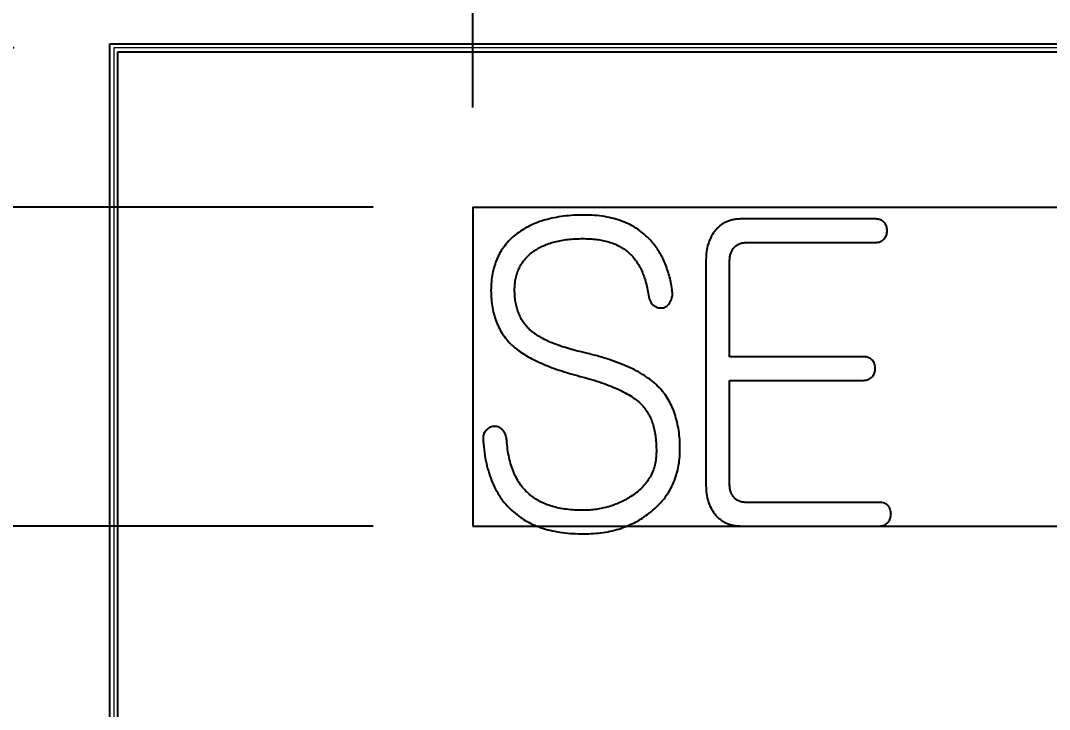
# Model space of a CAD drawing. Header units: inches. Extents: x 0 to 23821, y 0 to 11279.
# Drawn here: x 17466.61 to 17479.52, y 8812.69 to 8821.33 of the extents above; entities that cross this region are included whole.
import ezdxf

# ---------------------------------------------------------------- set-up
doc = ezdxf.new("R2010")
doc.units = ezdxf.units.IN
doc.header["$LTSCALE"] = 10
doc.header["$MEASUREMENT"] = 0
doc.layers.get('Defpoints').update_dxf_attribs({"color": 8})
doc.styles.add('SCI', font='')
doc.styles.get('SCI').set_extended_font_data('Gulim')
doc.dimstyles.new('SCH', dxfattribs={"dimtxt": 2.5, "dimasz": 2, "dimexe": 1.25, "dimexo": 0.625, "dimtad": 1, "dimdec": 8, "dimtxsty": 'SCI', "dimcen": 2.5, "dimclrd": 4, "dimclre": 4, "dimclrt": 7, "dimadec": 8, "dimazin": 2, "dimtfac": 1, "dimtdec": 8, "dimtmove": 0, "dimatfit": 3, "dimfxl": 1, "dimarcsym": 0})

# ---------------------------------------------------------------- blocks, each defined once
blk = doc.blocks.new('A$C264124D8')
at = {"ltscale": 3}
for p, q in [((-11, 4), (11, 4)), ((-11, 4), (-11, 0)), ((-11, 0), (11, 0))]:
    blk.add_line(p, q, dxfattribs=at)
blk = doc.blocks.new('*D1902')
at = {"color": 4, "lineweight": -2, "transparency": 16777216}
for p, q in [((17466.534, 8820.993), (17428.99, 8820.993)), ((17431.49, 8817.993), (17431.49, 8807.993)), ((17466.534, 8804.993), (17428.99, 8804.993))]:
    blk.add_line(p, q, dxfattribs=at)
at = {"color": 4, "transparency": 16777216}
for points in [[(17430.99, 8817.993), (17431.99, 8817.993), (17431.49, 8820.993)], [(17430.99, 8807.993), (17431.99, 8807.993), (17431.49, 8804.993)]]:
    blk.add_solid(points, dxfattribs=at)
at = {"layer": 'Defpoints', "color": 0, "transparency": 16777216}
for p in [(17467.784, 8820.993), (17431.49, 8804.993), (17467.784, 8804.993)]:
    blk.add_point(p, dxfattribs=at)
at = {"color": 7, "transparency": 16777216, "insert": (17427.67, 8812.993), "char_height": 5, "attachment_point": 5, "rotation": 90, "style": 'SCI'}
blk.add_mtext('16', dxfattribs=at)
blk = doc.blocks.new('*D1903')
at = {"color": 4, "lineweight": -2, "transparency": 16777216}
for p, q in [((17467.784, 8822.243), (17467.784, 8850.307)), ((17498.784, 8822.243), (17498.784, 8850.307)), ((17470.784, 8847.807), (17495.784, 8847.807))]:
    blk.add_line(p, q, dxfattribs=at)
at = {"color": 4, "transparency": 16777216}
for points in [[(17470.784, 8848.307), (17470.784, 8847.307), (17467.784, 8847.807)], [(17495.784, 8848.307), (17495.784, 8847.307), (17498.784, 8847.807)]]:
    blk.add_solid(points, dxfattribs=at)
at = {"layer": 'Defpoints', "color": 0, "transparency": 16777216}
for p in [(17498.784, 8847.807), (17467.784, 8820.993), (17498.784, 8820.993)]:
    blk.add_point(p, dxfattribs=at)
at = {"color": 7, "transparency": 16777216, "insert": (17483.284, 8851.627), "char_height": 5, "attachment_point": 5, "style": 'SCI'}
blk.add_mtext('31', dxfattribs=at)
blk = doc.blocks.new('*D1904')
at = {"color": 4, "lineweight": -2, "transparency": 16777216}
for p, q in [((17467.784, 8822.243), (17467.784, 8840.812)), ((17472.284, 8820.243), (17472.284, 8840.812)), ((17464.784, 8838.312), (17449.85, 8838.312)), ((17472.284, 8838.312), (17467.784, 8838.312)), ((17475.284, 8838.312), (17478.284, 8838.312))]:
    blk.add_line(p, q, dxfattribs=at)
at = {"color": 4, "transparency": 16777216}
for points in [[(17464.784, 8838.812), (17464.784, 8837.812), (17467.784, 8838.312)], [(17475.284, 8838.812), (17475.284, 8837.812), (17472.284, 8838.312)]]:
    blk.add_solid(points, dxfattribs=at)
at = {"layer": 'Defpoints', "color": 0, "transparency": 16777216}
for p in [(17472.284, 8838.312), (17467.784, 8820.993), (17472.284, 8818.993)]:
    blk.add_point(p, dxfattribs=at)
at = {"color": 7, "transparency": 16777216, "insert": (17455.817, 8842.438), "char_height": 5, "attachment_point": 5, "style": 'SCI'}
blk.add_mtext('4,5', dxfattribs=at)
blk = doc.blocks.new('*D1905')
at = {"color": 4, "lineweight": -2, "transparency": 16777216}
for p, q in [((17472.284, 8820.243), (17472.284, 8840.812)), ((17494.284, 8820.243), (17494.284, 8840.812)), ((17475.284, 8838.312), (17491.284, 8838.312))]:
    blk.add_line(p, q, dxfattribs=at)
at = {"color": 4, "transparency": 16777216}
for points in [[(17475.284, 8838.812), (17475.284, 8837.812), (17472.284, 8838.312)], [(17491.284, 8838.812), (17491.284, 8837.812), (17494.284, 8838.312)]]:
    blk.add_solid(points, dxfattribs=at)
at = {"layer": 'Defpoints', "color": 0, "transparency": 16777216}
for p in [(17494.284, 8838.312), (17472.284, 8818.993), (17494.284, 8818.993)]:
    blk.add_point(p, dxfattribs=at)
at = {"color": 7, "transparency": 16777216, "insert": (17483.284, 8842.068), "char_height": 5, "attachment_point": 5, "style": 'SCI'}
blk.add_mtext('22', dxfattribs=at)
blk = doc.blocks.new('*D1907')
at = {"color": 4, "lineweight": -2, "transparency": 16777216}
for p, q in [((17443.97, 8823.993), (17443.97, 8832.603)), ((17466.534, 8820.993), (17441.47, 8820.993)), ((17443.97, 8818.993), (17443.97, 8820.993)), ((17471.034, 8818.993), (17441.47, 8818.993)), ((17443.97, 8815.993), (17443.97, 8812.993))]:
    blk.add_line(p, q, dxfattribs=at)
at = {"color": 4, "transparency": 16777216}
for points in [[(17443.47, 8823.993), (17444.47, 8823.993), (17443.97, 8820.993)], [(17443.47, 8815.993), (17444.47, 8815.993), (17443.97, 8818.993)]]:
    blk.add_solid(points, dxfattribs=at)
at = {"layer": 'Defpoints', "color": 0, "transparency": 16777216}
for p in [(17467.784, 8820.993), (17443.97, 8818.993), (17472.284, 8818.993)]:
    blk.add_point(p, dxfattribs=at)
at = {"color": 7, "transparency": 16777216, "insert": (17440.214, 8829.798), "char_height": 5, "attachment_point": 5, "rotation": 90, "style": 'SCI'}
blk.add_mtext('2', dxfattribs=at)
blk = doc.blocks.new('*D1908')
at = {"color": 4, "lineweight": -2, "transparency": 16777216}
for p, q in [((17471.034, 8818.993), (17441.47, 8818.993)), ((17443.97, 8815.993), (17443.97, 8810.493)), ((17471.034, 8807.493), (17441.47, 8807.493))]:
    blk.add_line(p, q, dxfattribs=at)
at = {"color": 4, "transparency": 16777216}
for points in [[(17443.47, 8815.993), (17444.47, 8815.993), (17443.97, 8818.993)], [(17443.47, 8810.493), (17444.47, 8810.493), (17443.97, 8807.493)]]:
    blk.add_solid(points, dxfattribs=at)
at = {"layer": 'Defpoints', "color": 0, "transparency": 16777216}
for p in [(17472.284, 8818.993), (17443.97, 8807.493), (17472.284, 8807.493)]:
    blk.add_point(p, dxfattribs=at)
at = {"color": 7, "transparency": 16777216, "insert": (17439.844, 8813.243), "char_height": 5, "attachment_point": 5, "rotation": 90, "style": 'SCI'}
blk.add_mtext('11,5', dxfattribs=at)
blk = doc.blocks.new('*D1909')
at = {"color": 4, "lineweight": -2, "transparency": 16777216}
for p, q in [((17443.97, 8810.493), (17443.97, 8813.493)), ((17471.034, 8807.493), (17441.47, 8807.493)), ((17443.97, 8807.493), (17443.97, 8804.993)), ((17466.534, 8804.993), (17441.47, 8804.993)), ((17443.97, 8801.993), (17443.97, 8787.206))]:
    blk.add_line(p, q, dxfattribs=at)
at = {"color": 4, "transparency": 16777216}
for points in [[(17443.47, 8810.493), (17444.47, 8810.493), (17443.97, 8807.493)], [(17443.47, 8801.993), (17444.47, 8801.993), (17443.97, 8804.993)]]:
    blk.add_solid(points, dxfattribs=at)
at = {"layer": 'Defpoints', "color": 0, "transparency": 16777216}
for p in [(17472.284, 8807.493), (17443.97, 8804.993), (17467.784, 8804.993)]:
    blk.add_point(p, dxfattribs=at)
at = {"color": 7, "transparency": 16777216, "insert": (17439.848, 8793.1), "char_height": 5, "attachment_point": 5, "rotation": 90, "style": 'SCI'}
blk.add_mtext('2,5', dxfattribs=at)
blk = doc.blocks.new('*D1910')
at = {"color": 4, "lineweight": -2, "transparency": 16777216}
for p, q in [((17471.034, 8818.993), (17453.629, 8818.993)), ((17456.129, 8818.993), (17456.129, 8814.993)), ((17471.034, 8814.993), (17453.629, 8814.993))]:
    blk.add_line(p, q, dxfattribs=at)
at = {"layer": 'Defpoints', "color": 0, "transparency": 16777216}
for p in [(17472.284, 8818.993), (17456.129, 8814.993), (17472.284, 8814.993)]:
    blk.add_point(p, dxfattribs=at)
at = {"color": 7, "transparency": 16777216, "insert": (17452.312, 8816.993), "char_height": 5, "attachment_point": 5, "rotation": 90, "style": 'SCI'}
blk.add_mtext('4', dxfattribs=at)

msp = doc.modelspace()

# ---------------------------------------------------------------- linework, layer by layer
for p, q in [((17467.73390726, 8821.04337286), (17498.83390674, 8821.04337286)), ((17467.73390726, 8804.94337227), (17467.73390726, 8821.04337286)), ((17467.83390709, 8805.0433721), (17467.83390709, 8820.94337303)), ((17467.83390709, 8820.94337303), (17498.73390691, 8820.94337303)), ((17477.33628111, 8818.84522434), (17475.64800981, 8818.84522434)), ((17475.70742353, 8818.54892826), (17477.33705271, 8818.54892826)), ((17475.20819459, 8818.33750825), (17475.20819459, 8815.49568731)), ((17475.50449114, 8817.11682934), (17475.50449114, 8818.31127383)), ((17477.18350323, 8817.11682934), (17475.50449114, 8817.11682934)), ((17475.50449114, 8815.51652077), (17475.50449114, 8816.82053302)), ((17475.50449114, 8816.82053302), (17477.18350323, 8816.82053302)), ((17477.38257762, 8815.28966875), (17475.70588033, 8815.28966875)), ((17475.64492341, 8814.99337266), (17477.38180602, 8814.99337266))]:
    msp.add_line(p, q)
at = {"color": 30, "linetype": 'Continuous', "lineweight": 0}
for p, q in [((17498.783907, 8820.99337257), (17467.783907, 8820.99337257)), ((17467.783907, 8820.99337257), (17467.783907, 8804.99337257))]:
    msp.add_line(p, q, dxfattribs=at)
for points, knots in [([(17473.6801083, 8818.89460714), (17473.63584213, 8818.89390917), (17473.54946657, 8818.89254725), (17473.42341535, 8818.88071448), (17473.30469201, 8818.86193145), (17473.19328125, 8818.83461325), (17473.089026, 8818.8003318), (17472.99203014, 8818.75747785), (17472.90173779, 8818.70792244), (17472.84739114, 8818.66761033), (17472.8205404, 8818.64769355)], [0, 0, 0, 0, 0.1457396018, 0.2843783043, 0.4165184912, 0.54120953, 0.6617348304, 0.7774006732, 0.8900216062, 1, 1, 1, 1]), ([(17474.51267003, 8818.57747751), (17474.48775815, 8818.6027646), (17474.43798685, 8818.65328555), (17474.35319235, 8818.71855011), (17474.2596288, 8818.77242205), (17474.15889534, 8818.81750459), (17474.05017014, 8818.85223349), (17473.93377841, 8818.87636258), (17473.80968029, 8818.89261572), (17473.72414484, 8818.89393033), (17473.6801083, 8818.89460714)], [0, 0, 0, 0, 0.115926022, 0.2316079504, 0.348393359, 0.4680598396, 0.5916796258, 0.7206130496, 0.8561621389, 1, 1, 1, 1]), ([(17475.64800953, 8818.84522442), (17475.63074157, 8818.84488347), (17475.59704974, 8818.84421823), (17475.54796677, 8818.83598507), (17475.50158625, 8818.82390597), (17475.45810685, 8818.80677117), (17475.41735168, 8818.78521952), (17475.38033645, 8818.75752979), (17475.34494505, 8818.72611432), (17475.32488713, 8818.70124758), (17475.3146762, 8818.68858862)], [0, 0, 0, 0, 0.1353285519, 0.2640418902, 0.3893410682, 0.5107453473, 0.6299156238, 0.7497842529, 0.8726221624, 1, 1, 1, 1]), ([(17477.44276262, 8818.80278615), (17477.43555574, 8818.80931222), (17477.4214115, 8818.82212031), (17477.39544414, 8818.83540606), (17477.366971, 8818.84436632), (17477.34664125, 8818.84493475), (17477.33628114, 8818.84522442)], [0, 0, 0, 0, 0.24669210928, 0.48415879791, 0.73712556319, 1, 1, 1, 1]), ([(17477.47979966, 8818.69707627), (17477.47844249, 8818.71698269), (17477.47580428, 8818.75567902), (17477.45356259, 8818.78738875), (17477.44276262, 8818.80278615)], [0, 0, 0, 0, 0.51442670397, 1, 1, 1, 1]), ([(17472.8205404, 8818.64769355), (17472.79573514, 8818.62646954), (17472.74664278, 8818.58446487), (17472.68459243, 8818.51081995), (17472.63038687, 8818.43271573), (17472.58723847, 8818.34764371), (17472.55285124, 8818.25693142), (17472.52943296, 8818.15969968), (17472.51414838, 8818.05661544), (17472.51266061, 8817.98571398), (17472.51189842, 8817.94939109)], [0, 0, 0, 0, 0.1236476944, 0.2447124659, 0.3640548081, 0.483616299, 0.6055741448, 0.7312264794, 0.8623070535, 1, 1, 1, 1]), ([(17473.04662064, 8818.44013183), (17473.06593775, 8818.45286197), (17473.10524517, 8818.47876592), (17473.1696742, 8818.51104849), (17473.23958019, 8818.53787035), (17473.31433427, 8818.56031838), (17473.3944033, 8818.57707786), (17473.47945174, 8818.58924466), (17473.56987207, 8818.59729039), (17473.63199359, 8818.59796454), (17473.6639046, 8818.59831084)], [0, 0, 0, 0, 0.1071811784, 0.2180976892, 0.3332406168, 0.4539593807, 0.5795442603, 0.7120857346, 0.8521022396, 1, 1, 1, 1]), ([(17473.6639046, 8818.59831084), (17473.6935015, 8818.59795664), (17473.75100317, 8818.59726849), (17473.83479903, 8818.58934853), (17473.91354099, 8818.57656216), (17473.98700111, 8818.55789674), (17474.05557982, 8818.53486098), (17474.11897985, 8818.50634428), (17474.17762426, 8818.47238329), (17474.21279467, 8818.44516338), (17474.23026262, 8818.43164417)], [0, 0, 0, 0, 0.1473758869, 0.2863258305, 0.4187998305, 0.5443273947, 0.6634346579, 0.7786832522, 0.8900794803, 1, 1, 1, 1]), ([(17475.3146762, 8818.68858862), (17475.2982517, 8818.66417371), (17475.26495369, 8818.61467646), (17475.23279764, 8818.52905887), (17475.2118969, 8818.43600108), (17475.20945622, 8818.37106932), (17475.20819472, 8818.33750837)], [0, 0, 0, 0, 0.23597163709, 0.47839424409, 0.73040025339, 1, 1, 1, 1]), ([(17477.33705274, 8818.54892812), (17477.34743798, 8818.54944249), (17477.36762663, 8818.55044241), (17477.39601417, 8818.56060372), (17477.42234029, 8818.57478668), (17477.4359071, 8818.58938889), (17477.44276262, 8818.59676763)], [0, 0, 0, 0, 0.259145983, 0.5037733547, 0.7492486574, 1, 1, 1, 1]), ([(17477.44276262, 8818.59676763), (17477.45356492, 8818.61162754), (17477.47533157, 8818.64157029), (17477.47830292, 8818.67848267), (17477.47979966, 8818.69707627)], [0, 0, 0, 0, 0.4962774597, 1, 1, 1, 1]), ([(17474.78350336, 8817.95787874), (17474.77855668, 8817.98934389), (17474.76888047, 8818.05089288), (17474.74688654, 8818.14031494), (17474.71989664, 8818.22470204), (17474.6890078, 8818.30508952), (17474.65307501, 8818.38070069), (17474.61092255, 8818.451048), (17474.56486532, 8818.51716477), (17474.53000662, 8818.55744471), (17474.51267003, 8818.57747751)], [0, 0, 0, 0, 0.1391617292, 0.2722142608, 0.4019779499, 0.5261888251, 0.6483687002, 0.7673203347, 0.8842793027, 1, 1, 1, 1]), ([(17475.50449102, 8818.3112738), (17475.5050987, 8818.32726082), (17475.50626459, 8818.35793314), (17475.51469078, 8818.40172088), (17475.52916193, 8818.4410352), (17475.54368906, 8818.46375345), (17475.55078731, 8818.47485405)], [0, 0, 0, 0, 0.2776151257, 0.5326257953, 0.7716315739, 1, 1, 1, 1]), ([(17475.55078731, 8818.47485405), (17475.56027024, 8818.4862513), (17475.57897856, 8818.5087363), (17475.61693407, 8818.53222972), (17475.66036775, 8818.54657068), (17475.69135809, 8818.54812328), (17475.70742311, 8818.54892812)], [0, 0, 0, 0, 0.24574049209, 0.48480736326, 0.73293012727, 1, 1, 1, 1]), ([(17472.80819472, 8817.95402072), (17472.80897412, 8817.97977526), (17472.81049333, 8818.02997558), (17472.8211595, 8818.10281715), (17472.83992897, 8818.17092306), (17472.86608271, 8818.23460039), (17472.9004828, 8818.29346236), (17472.94139888, 8818.34811166), (17472.99078975, 8818.39706303), (17473.02778214, 8818.42559952), (17473.04662064, 8818.44013183)], [0, 0, 0, 0, 0.1369041493, 0.2668511874, 0.3902525527, 0.5116298685, 0.6317063437, 0.7517594615, 0.8735826515, 1, 1, 1, 1]), ([(17474.23026262, 8818.43164417), (17474.24656716, 8818.41655829), (17474.27937326, 8818.38620422), (17474.32283439, 8818.33342485), (17474.36234875, 8818.27501828), (17474.3959873, 8818.20937333), (17474.4261212, 8818.13852594), (17474.45166818, 8818.06138575), (17474.47249828, 8817.97805851), (17474.48221145, 8817.91989289), (17474.48720706, 8817.88997751)], [0, 0, 0, 0, 0.1087397353, 0.2187935278, 0.3341466481, 0.4536591225, 0.5795977987, 0.7111199878, 0.8514250414, 1, 1, 1, 1]), ([(17472.9926083, 8817.46250837), (17472.97780151, 8817.47732756), (17472.94803213, 8817.5071219), (17472.91068486, 8817.55832841), (17472.87873468, 8817.61336835), (17472.8530036, 8817.67297909), (17472.83330559, 8817.73694566), (17472.81838646, 8817.80529715), (17472.81007218, 8817.87819835), (17472.80883208, 8817.92828033), (17472.80819472, 8817.95402072)], [0, 0, 0, 0, 0.1161879431, 0.2335985831, 0.3507047457, 0.4690499781, 0.593282403, 0.7218723465, 0.8570521414, 1, 1, 1, 1]), ([(17474.75572558, 8817.79661331), (17474.76225776, 8817.80741582), (17474.77571026, 8817.82966273), (17474.78440201, 8817.86921501), (17474.7890787, 8817.9123544), (17474.78542435, 8817.9421933), (17474.78350336, 8817.95787874)], [0, 0, 0, 0, 0.2248689552, 0.4630997303, 0.7177672136, 1, 1, 1, 1]), ([(17472.51189842, 8817.94939109), (17472.51275697, 8817.9118003), (17472.51442739, 8817.83866283), (17472.52828094, 8817.73205012), (17472.55258807, 8817.63222491), (17472.58454226, 8817.53789624), (17472.62738793, 8817.45065052), (17472.67868694, 8817.36934434), (17472.73963861, 8817.29464225), (17472.78730057, 8817.2512939), (17472.81128114, 8817.22948368)], [0, 0, 0, 0, 0.139947759, 0.2722855114, 0.3993510192, 0.522020008, 0.6423829334, 0.7603519843, 0.8794238809, 1, 1, 1, 1]), ([(17474.48720706, 8817.88997751), (17474.48887598, 8817.87667899), (17474.49203497, 8817.85150701), (17474.50666121, 8817.81788025), (17474.52237722, 8817.78713262), (17474.53914991, 8817.77227751), (17474.54739225, 8817.76497751)], [0, 0, 0, 0, 0.2809041173, 0.5317070258, 0.7698743805, 1, 1, 1, 1]), ([(17474.54739225, 8817.76497751), (17474.5559493, 8817.75875942), (17474.57252869, 8817.74671179), (17474.60012117, 8817.73395724), (17474.62914246, 8817.72740397), (17474.64870393, 8817.72827548), (17474.65850336, 8817.72871207)], [0, 0, 0, 0, 0.264170228, 0.5118334095, 0.7554500857, 1, 1, 1, 1]), ([(17474.65850336, 8817.72871207), (17474.66871427, 8817.73076217), (17474.68902524, 8817.7348401), (17474.71571725, 8817.7499284), (17474.73903557, 8817.77022061), (17474.74997427, 8817.78751849), (17474.75572558, 8817.79661331)], [0, 0, 0, 0, 0.2528359113, 0.5029273602, 0.738650788, 1, 1, 1, 1]), ([(17473.68859595, 8817.16621207), (17473.64838004, 8817.17563207), (17473.57066291, 8817.19383617), (17473.45967303, 8817.22592037), (17473.35746286, 8817.25819477), (17473.26583422, 8817.29487029), (17473.18304264, 8817.33214882), (17473.11078728, 8817.37345861), (17473.04650088, 8817.41498168), (17473.0100189, 8817.44715434), (17472.9926083, 8817.46250837)], [0, 0, 0, 0, 0.1620814337, 0.3132218308, 0.4533632379, 0.5825197037, 0.7004027183, 0.8093362439, 0.9090079399, 1, 1, 1, 1]), ([(17472.81128114, 8817.22948368), (17472.83388717, 8817.21185065), (17472.88075711, 8817.17529141), (17472.95969935, 8817.12625884), (17473.04784665, 8817.07843152), (17473.14576165, 8817.03237894), (17473.25339963, 8816.98832147), (17473.37101681, 8816.94701315), (17473.4981538, 8816.90689052), (17473.58666064, 8816.88248969), (17473.63226879, 8816.86991578)], [0, 0, 0, 0, 0.09524100448, 0.19746680848, 0.30841216241, 0.42849767405, 0.55693872661, 0.69484744499, 0.8427528958, 1, 1, 1, 1]), ([(17474.61992311, 8816.73179849), (17474.59576102, 8816.75530985), (17474.54586909, 8816.8038581), (17474.45785551, 8816.86694178), (17474.35990605, 8816.92846241), (17474.24894741, 8816.98456746), (17474.12576919, 8817.03558574), (17473.99137597, 8817.08460019), (17473.84438117, 8817.12833116), (17473.74169874, 8817.15329954), (17473.68859595, 8817.16621207)], [0, 0, 0, 0, 0.0970515835, 0.2004003155, 0.3112841458, 0.4303150786, 0.5582310121, 0.6954245996, 0.8424871445, 1, 1, 1, 1]), ([(17477.29461447, 8817.07439109), (17477.2874368, 8817.08097436), (17477.2730109, 8817.09420563), (17477.24585267, 8817.10678097), (17477.21602107, 8817.11616097), (17477.19464807, 8817.11660028), (17477.18350336, 8817.11682936)], [0, 0, 0, 0, 0.2377644342, 0.4778664963, 0.7277393849, 1, 1, 1, 1]), ([(17477.33165151, 8816.96868121), (17477.33029434, 8816.98858763), (17477.32765614, 8817.02728395), (17477.30541444, 8817.05899369), (17477.29461447, 8817.07439109)], [0, 0, 0, 0, 0.514426704, 1, 1, 1, 1]), ([(17477.29461447, 8816.86837257), (17477.30541677, 8816.88323248), (17477.32718342, 8816.91317523), (17477.33015477, 8816.95008761), (17477.33165151, 8816.96868121)], [0, 0, 0, 0, 0.4962774597, 1, 1, 1, 1]), ([(17473.63226879, 8816.86991578), (17473.67943641, 8816.85714372), (17473.77010566, 8816.83259227), (17473.89939827, 8816.79162578), (17474.01658083, 8816.74902608), (17474.12137694, 8816.70325879), (17474.21432925, 8816.65594772), (17474.29465077, 8816.60563638), (17474.36402371, 8816.55461807), (17474.40200382, 8816.51573425), (17474.42007743, 8816.49723059)], [0, 0, 0, 0, 0.16617225417, 0.31942918045, 0.46112172044, 0.58999265249, 0.70814030635, 0.81541651736, 0.91216219214, 1, 1, 1, 1]), ([(17477.18350336, 8816.82053306), (17477.1946551, 8816.82103337), (17477.21609714, 8816.82199533), (17477.24609675, 8816.83201953), (17477.27336934, 8816.8463648), (17477.28749235, 8816.86099478), (17477.29461447, 8816.86837257)], [0, 0, 0, 0, 0.2672258799, 0.5138095695, 0.7548178078, 1, 1, 1, 1]), ([(17474.88226879, 8815.95710714), (17474.8816143, 8815.99777467), (17474.88033936, 8816.07699442), (17474.86798323, 8816.19214859), (17474.84684594, 8816.30015681), (17474.81915348, 8816.40128741), (17474.78128435, 8816.49479384), (17474.7369308, 8816.58159786), (17474.68350139, 8816.66138246), (17474.64108873, 8816.70835654), (17474.61992311, 8816.73179849)], [0, 0, 0, 0, 0.1454469999, 0.2833285631, 0.4136114933, 0.538858697, 0.657774773, 0.7738228959, 0.8871285381, 1, 1, 1, 1]), ([(17474.42007743, 8816.49723059), (17474.43333838, 8816.48106231), (17474.46037694, 8816.44809579), (17474.49414662, 8816.39198994), (17474.52280566, 8816.32987844), (17474.54576232, 8816.26121636), (17474.56427311, 8816.18641789), (17474.57711206, 8816.10510922), (17474.58495226, 8816.01744867), (17474.58562424, 8815.95686754), (17474.5859725, 8815.92547133)], [0, 0, 0, 0, 0.10300272879, 0.21001865231, 0.32180556643, 0.43971967878, 0.56645055613, 0.70135196772, 0.84522546723, 1, 1, 1, 1]), ([(17472.45171324, 8816.19553306), (17472.44454137, 8816.18657283), (17472.43020127, 8816.16865691), (17472.41709495, 8816.13560894), (17472.41086395, 8816.09904651), (17472.4123598, 8816.07363644), (17472.41313299, 8816.0605022)], [0, 0, 0, 0, 0.2368666301, 0.4736131149, 0.7279153305, 1, 1, 1, 1]), ([(17472.54662064, 8816.24260096), (17472.52835901, 8816.23926313), (17472.49219834, 8816.23265374), (17472.46511775, 8816.20782362), (17472.45171324, 8816.19553306)], [0, 0, 0, 0, 0.5050138047, 1, 1, 1, 1]), ([(17472.65233052, 8816.20633553), (17472.64483026, 8816.21255696), (17472.63023151, 8816.22466655), (17472.60463401, 8816.23762793), (17472.57623543, 8816.24394463), (17472.55667457, 8816.24305712), (17472.54662064, 8816.24260096)], [0, 0, 0, 0, 0.2529290684, 0.4923089318, 0.7390560471, 1, 1, 1, 1]), ([(17472.70942929, 8816.07053306), (17472.70748236, 8816.0844907), (17472.70374697, 8816.11126995), (17472.69255965, 8816.14859911), (17472.67523906, 8816.18056195), (17472.65987504, 8816.19784746), (17472.65233052, 8816.20633553)], [0, 0, 0, 0, 0.2811317033, 0.5393820226, 0.7738131682, 1, 1, 1, 1]), ([(17472.41313299, 8816.0605022), (17472.41788855, 8816.01181368), (17472.42714225, 8815.91707218), (17472.45131071, 8815.78031684), (17472.48646616, 8815.6537537), (17472.52945268, 8815.53692137), (17472.58085722, 8815.42922137), (17472.64325064, 8815.33268638), (17472.71321266, 8815.24468122), (17472.76788088, 8815.19485689), (17472.79507743, 8815.1700701)], [0, 0, 0, 0, 0.1475087321, 0.2870326902, 0.4182010131, 0.5431265948, 0.6621219902, 0.7772416422, 0.8891813101, 1, 1, 1, 1]), ([(17472.99646632, 8815.3884343), (17472.97585092, 8815.40693033), (17472.9342437, 8815.44426012), (17472.88136174, 8815.51087714), (17472.83449733, 8815.58472289), (17472.79559927, 8815.66681296), (17472.76284304, 8815.75639078), (17472.73782853, 8815.85386882), (17472.71902998, 8815.95936829), (17472.71270082, 8816.03265249), (17472.70942929, 8816.07053306)], [0, 0, 0, 0, 0.1090956283, 0.220183224, 0.3341935334, 0.4535509475, 0.5777775937, 0.7099392165, 0.8500677413, 1, 1, 1, 1]), ([(17474.5859725, 8815.92547133), (17474.58524944, 8815.89658737), (17474.58382464, 8815.83967119), (17474.56763066, 8815.75704592), (17474.54305856, 8815.67885478), (17474.50807088, 8815.60536181), (17474.46180953, 8815.5374272), (17474.4068167, 8815.47353173), (17474.34104265, 8815.41518758), (17474.29186113, 8815.38123281), (17474.26652805, 8815.36374294)], [0, 0, 0, 0, 0.12791018908, 0.25204845376, 0.37178712176, 0.49063726986, 0.61146260132, 0.73516006251, 0.86358269605, 1, 1, 1, 1]), ([(17474.51884287, 8815.17238491), (17474.54771978, 8815.19723349), (17474.60464693, 8815.24621928), (17474.67891696, 8815.32944016), (17474.74209004, 8815.4186338), (17474.7931718, 8815.51445719), (17474.83371387, 8815.61606537), (17474.8621726, 8815.72434903), (17474.87946404, 8815.83874714), (17474.88132263, 8815.91717929), (17474.88226879, 8815.95710714)], [0, 0, 0, 0, 0.1274058944, 0.2511644561, 0.372262339, 0.4924355744, 0.6137749716, 0.7376083706, 0.8664230027, 1, 1, 1, 1]), ([(17475.55001571, 8815.36219973), (17475.54288543, 8815.37302603), (17475.5286136, 8815.39469576), (17475.51485141, 8815.43234222), (17475.50631135, 8815.47317676), (17475.50510864, 8815.50181444), (17475.50449102, 8815.51652072)], [0, 0, 0, 0, 0.23719549, 0.47476643808, 0.73027740539, 1, 1, 1, 1]), ([(17473.66853422, 8815.19090343), (17473.63250444, 8815.1914481), (17473.56288991, 8815.19250047), (17473.46182349, 8815.20193282), (17473.36741336, 8815.21719877), (17473.2795251, 8815.23841015), (17473.19841949, 8815.26640913), (17473.12415213, 8815.3002884), (17473.05614968, 8815.3401327), (17473.01616405, 8815.37249298), (17472.99646632, 8815.3884343)], [0, 0, 0, 0, 0.15107874718, 0.29190509327, 0.42526235301, 0.55188831482, 0.67060344674, 0.78451677178, 0.89384864584, 1, 1, 1, 1]), ([(17475.20819472, 8815.49568738), (17475.20956776, 8815.4629209), (17475.21223104, 8815.39936378), (17475.23173173, 8815.30781563), (17475.26463922, 8815.22358815), (17475.29754305, 8815.17444498), (17475.3139046, 8815.15000837)], [0, 0, 0, 0, 0.2672885179, 0.5184594064, 0.7605522545, 1, 1, 1, 1]), ([(17474.26652805, 8815.36374294), (17474.24431777, 8815.35008759), (17474.1999589, 8815.32281482), (17474.13060824, 8815.28703594), (17474.05844878, 8815.25830508), (17473.98488635, 8815.2326303), (17473.90842487, 8815.21501957), (17473.83052457, 8815.20045786), (17473.75020842, 8815.19304323), (17473.6960667, 8815.19162476), (17473.66853422, 8815.19090343)], [0, 0, 0, 0, 0.1238831274, 0.2474220923, 0.3702151045, 0.4927401689, 0.6172487903, 0.7426421586, 0.869126853, 1, 1, 1, 1]), ([(17475.7058799, 8815.28966886), (17475.68979434, 8815.29042115), (17475.65900961, 8815.29186088), (17475.61619908, 8815.30668445), (17475.57823673, 8815.32896034), (17475.55949865, 8815.35103049), (17475.55001571, 8815.36219973)], [0, 0, 0, 0, 0.2696245237, 0.5160105272, 0.7550631141, 1, 1, 1, 1]), ([(17477.49291694, 8815.24723059), (17477.48573931, 8815.25381396), (17477.47131349, 8815.26704544), (17477.44415466, 8815.27961923), (17477.41457206, 8815.28892795), (17477.39346176, 8815.28941681), (17477.38257743, 8815.28966886)], [0, 0, 0, 0, 0.2392719935, 0.4808964367, 0.732353659, 1, 1, 1, 1]), ([(17477.52918237, 8815.14152072), (17477.5277779, 8815.16139879), (17477.52505692, 8815.19990997), (17477.50339686, 8815.2318007), (17477.49291694, 8815.24723059)], [0, 0, 0, 0, 0.5161637652, 1, 1, 1, 1]), ([(17472.79507743, 8815.1700701), (17472.82154355, 8815.14772629), (17472.87488179, 8815.1026959), (17472.96585013, 8815.0479993), (17473.06340801, 8814.99910755), (17473.17040326, 8814.96126085), (17473.28500402, 8814.93117164), (17473.40780369, 8814.90944069), (17473.5389252, 8814.89754612), (17473.62915939, 8814.89560405), (17473.67547867, 8814.89460714)], [0, 0, 0, 0, 0.1099863783, 0.221660008, 0.3365232669, 0.4565811961, 0.5817705731, 0.7130206083, 0.8526869151, 1, 1, 1, 1]), ([(17473.67547867, 8814.89460714), (17473.71692359, 8814.89551708), (17473.79822462, 8814.89730209), (17473.91741718, 8814.91070438), (17474.03121438, 8814.93220015), (17474.13986427, 8814.96204617), (17474.2429597, 8815.00189732), (17474.34100994, 8815.0495205), (17474.43372245, 8815.10592184), (17474.49044279, 8815.15020979), (17474.51884287, 8815.17238491)], [0, 0, 0, 0, 0.1371868873, 0.2691146534, 0.3965357956, 0.5202850503, 0.641575436, 0.761914604, 0.8807898075, 1, 1, 1, 1]), ([(17475.3139046, 8815.15000837), (17475.32415613, 8815.13739346), (17475.34417438, 8815.11276021), (17475.37881923, 8815.08081977), (17475.4158342, 8815.05339498), (17475.45637283, 8815.03199991), (17475.4992474, 8815.01467586), (17475.54511564, 8815.00251965), (17475.59396611, 8814.99439253), (17475.6276561, 8814.99371819), (17475.64492311, 8814.99337257)], [0, 0, 0, 0, 0.1280576093, 0.2500591966, 0.3705675232, 0.4903737705, 0.6105401319, 0.7345490092, 0.8639492462, 1, 1, 1, 1]), ([(17477.49214534, 8815.04121207), (17477.50294764, 8815.05607199), (17477.52471429, 8815.08601474), (17477.52768564, 8815.12292712), (17477.52918237, 8815.14152072)], [0, 0, 0, 0, 0.49627745967, 1, 1, 1, 1]), ([(17477.38180583, 8814.99337257), (17477.39295031, 8814.99388575), (17477.41437841, 8814.99487249), (17477.44426111, 8815.00465295), (17477.47100233, 8815.01946613), (17477.4850049, 8815.03386801), (17477.49214534, 8815.04121207)], [0, 0, 0, 0, 0.2686719527, 0.5165900114, 0.7534910228, 1, 1, 1, 1])]:
    msp.add_open_spline(points, degree=3, knots=knots)

# ---------------------------------------------------------------- block references
msp.add_blockref('A$C264124D8', (17483.283907, 8814.99337257))

# ---------------------------------------------------------------- dimensions: what is measured, and where the dimension line sits
for base, p1, p2, picture, middle in [((17498.7839069987, 8847.8073477568), (17467.7839069987, 8820.9933725671), (17498.7839069987, 8820.9933725671), '*D1903', (17483.2839069987, 8851.6272545478)), ((17494.2839069987, 8838.3118117481), (17472.2839069987, 8818.9933725671), (17494.2839069987, 8818.9933725671), '*D1905', (17483.2839069987, 8842.0684695377))]:
    dim = msp.add_linear_dim(base=base, p1=p1, p2=p2, dimstyle='SCH', override={"dimscale": 2, "dimasz": 1.5})
    dim.commit()
    dim.dimension.update_dxf_attribs({"geometry": picture, "text_midpoint": middle})
dim = msp.add_linear_dim(base=(17472.283907, 8838.31181175), p1=(17467.783907, 8820.99337257), p2=(17472.283907, 8818.99337257), dimstyle='SCH', override={"dimscale": 2, "dimasz": 1.5})
dim.commit()
dim.dimension.update_dxf_attribs({"geometry": '*D1904', "text_midpoint": (17455.81686306, 8838.31181175), "dimtype": 160})
for base, p1, p2, picture, middle in [((17443.9703633, 8818.99337257), (17467.783907, 8820.99337257), (17472.283907, 8818.99337257), '*D1907', (17443.9703633, 8829.79796644)), ((17443.9703633062, 8807.4933725671), (17472.2839069987, 8818.9933725671), (17472.2839069987, 8807.4933725671), '*D1908', (17443.9703633062, 8813.2433725671)), ((17456.12850047, 8814.99337257), (17472.283907, 8818.99337257), (17472.283907, 8814.99337257), '*D1910', (17456.12850047, 8816.99337257)), ((17443.97036331, 8804.99337257), (17472.283907, 8807.49337257), (17467.783907, 8804.99337257), '*D1909', (17443.97036331, 8793.09956431))]:
    dim = msp.add_linear_dim(base=base, p1=p1, p2=p2, angle=90, dimstyle='SCH', override={"dimscale": 2, "dimasz": 1.5})
    dim.commit()
    dim.dimension.update_dxf_attribs({"geometry": picture, "text_midpoint": middle, "dimtype": 160})
dim = msp.add_linear_dim(base=(17431.4898860997, 8804.9933725671), p1=(17467.7839069987, 8820.9933725671), p2=(17467.7839069987, 8804.9933725671), angle=90, dimstyle='SCH', override={"dimscale": 2, "dimasz": 1.5})
dim.commit()
dim.dimension.update_dxf_attribs({"geometry": '*D1902', "text_midpoint": (17427.6699793087, 8812.9933725671)})

doc.saveas('drawing.dxf')
